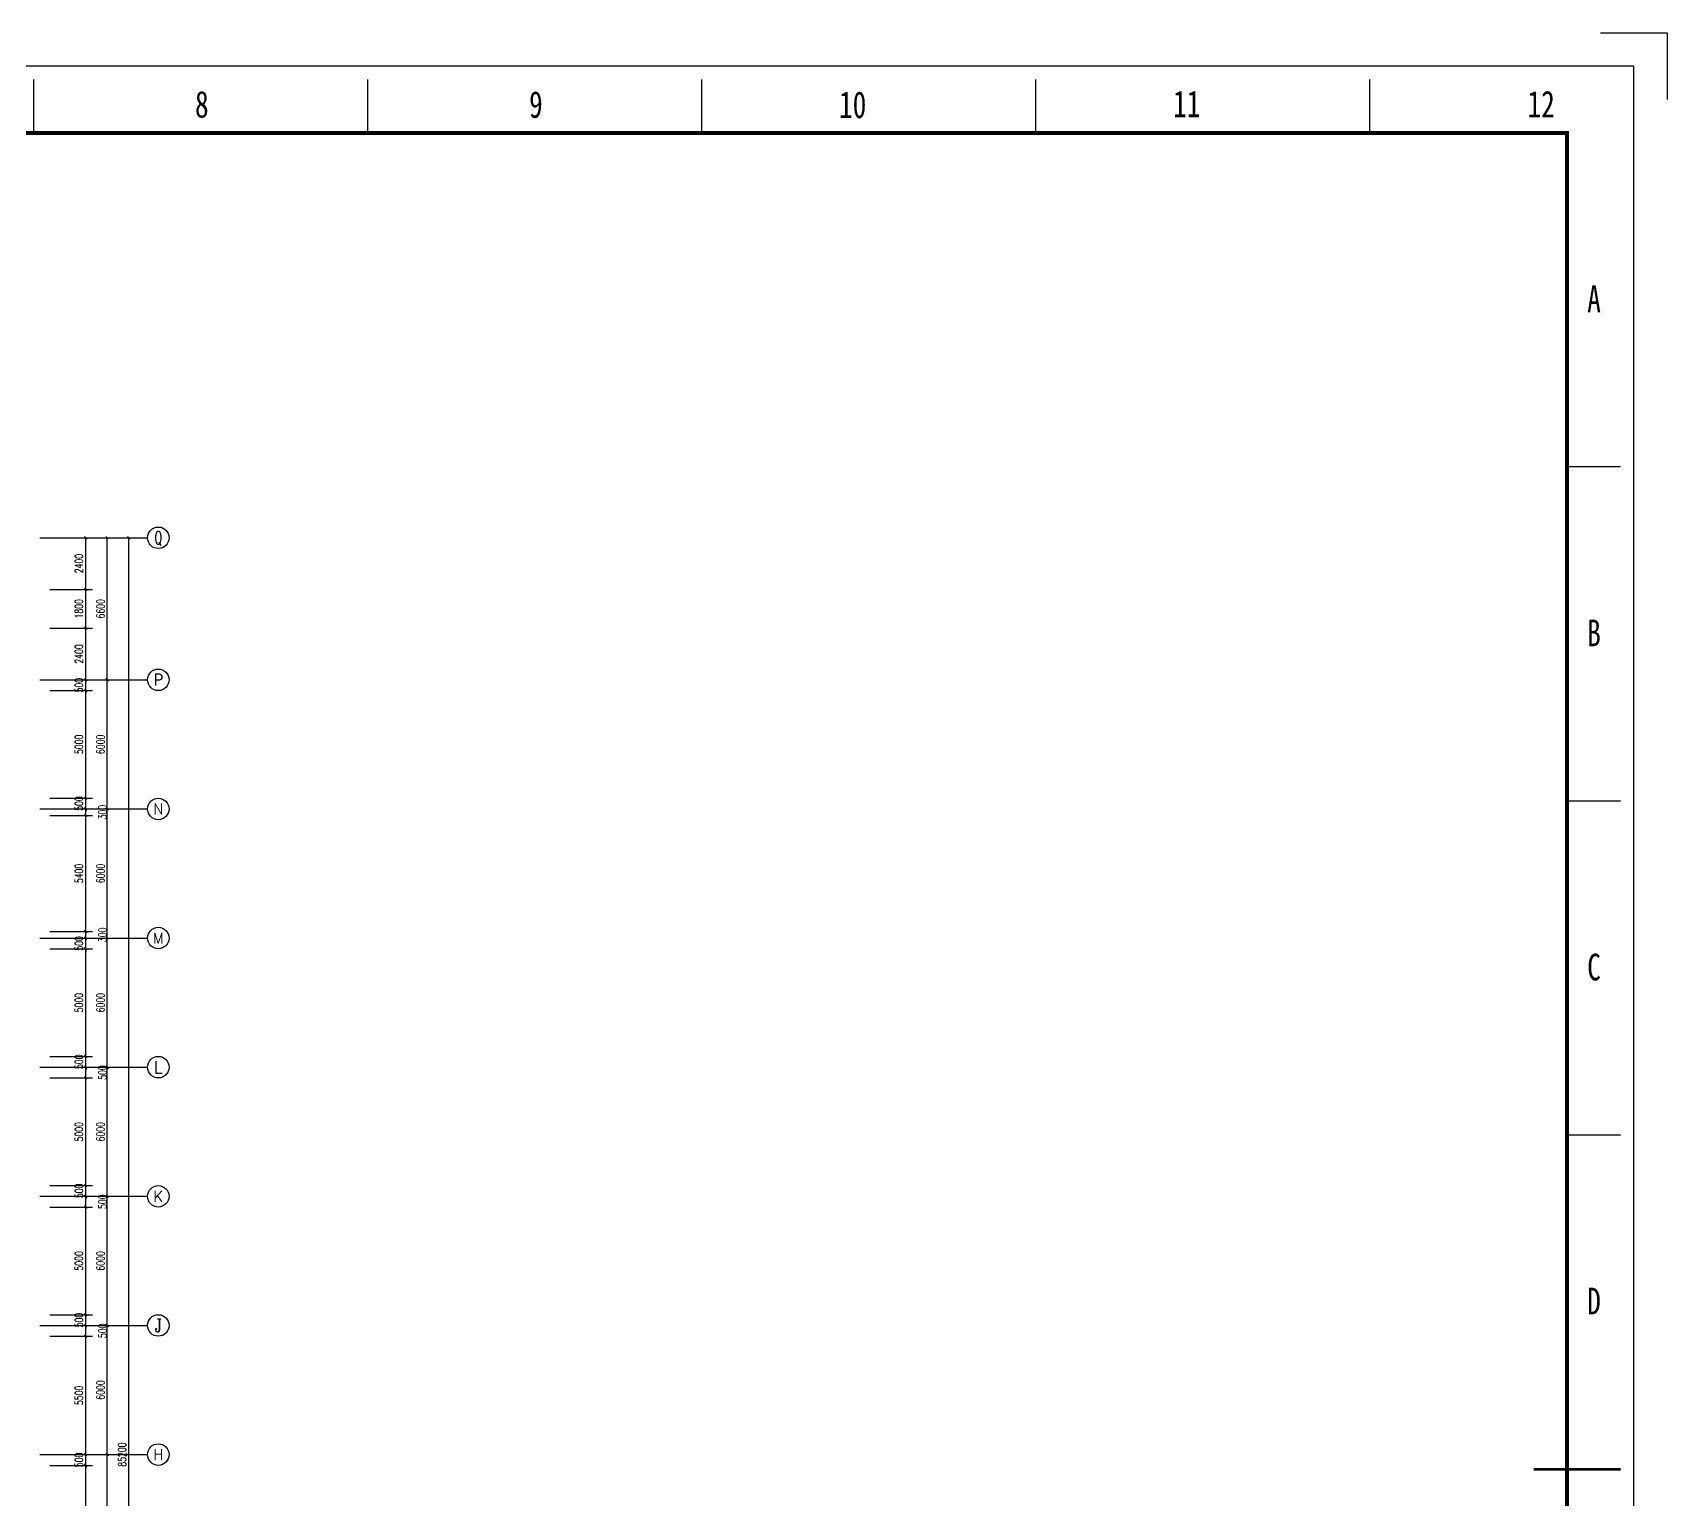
# Model space of a CAD drawing. Extents: x 7651907 to 8255021, y -2490714 to -1144618.
# Drawn here: x 7927646 to 8003603, y -1830357 to -1762210 of the extents above; entities that cross this region are included whole.
import ezdxf
from ezdxf.enums import TextEntityAlignment as Align

# ---------------------------------------------------------------- set-up
doc = ezdxf.new("R2010")
doc.units = 0
doc.header["$LTSCALE"] = 1000
doc.layers.get('0').update_dxf_attribs({"linetype": 'CONTINUOUS'})
doc.layers.get('Defpoints').update_dxf_attribs({"linetype": 'CONTINUOUS'})
doc.layers.add('AXIS', color=3, linetype='CONTINUOUS')
doc.layers.add('AXIS_TEXT', color=7, linetype='CONTINUOUS')
doc.styles.add('_TCH_AXIS', font='COMPLEX', dxfattribs={"bigfont": 'GBCBIG'})
doc.styles.add('_TCH_DIM_T3', font='SIMPLEX', dxfattribs={"width": 0.705882, "bigfont": 'GBCBIG'})
doc.styles.add('COMPLEX', font='COMPLEX')
doc.styles.add('图框字体', font='simhei.ttf')
doc.dimstyles.new('_TCH_ARCH&&125', dxfattribs={"dimtxt": 371.875, "dimasz": 125, "dimexe": 312.5, "dimexo": 375, "dimgap": 125, "dimtad": 1, "dimdec": 0, "dimzin": 0, "dimdsep": 46, "dimtxsty": '_TCH_DIM_T3', "dimblk": 'ARCHTICK', "dimcen": 0.09, "dimclrt": 7, "dimazin": 2, "dimtfac": 1, "dimtdec": 0, "dimtix": 1, "dimtmove": 2, "dimatfit": 3, "dimfxl": 0, "dimtolj": 1, "dimtzin": 0, "dimarcsym": 0})

# ---------------------------------------------------------------- blocks, each defined once
blk = doc.blocks.new('_AXISO')
blk.add_circle((0, 0), 0.5)
at = {"layer": 'AXIS_TEXT', "style": 'COMPLEX', "width": 1.041667}
blk.add_attdef('A', text='', height=0.56, dxfattribs=at).set_placement((-0.25, -0.28), (0.25, -0.28), align=Align.FIT)
blk = doc.blocks.new('_ArchTick')
at = {"color": 0, "linetype": 'ByBlock', "const_width": 0.4}
blk.add_lwpolyline([(-0.5, -0.5), (0.5, 0.5)], dxfattribs=at)
blk = doc.blocks.new('*D95')
at = {"layer": 'AXIS', "color": 0, "lineweight": -2}
for p, q in [((80375, 93200), (84437, 93200)), ((84125, 8000), (84125, 93200)), ((80375, 8000), (84437, 8000))]:
    blk.add_line(p, q, dxfattribs=at)
at = {"layer": 'Defpoints', "color": 0}
for p in [(80000, 93200), (84125, 93200), (80000, 8000)]:
    blk.add_point(p, dxfattribs=at)
at = {"layer": 'AXIS', "color": 0, "lineweight": -2, "xscale": 125, "yscale": 125, "zscale": 125}
for p, rotation in [((84125, 93200), 90), ((84125, 8000), 270)]:
    blk.add_blockref('_ArchTick', p, dxfattribs=dict(at, rotation=rotation))
at = {"layer": 'AXIS', "color": 7, "insert": (83814, 50600), "char_height": 371.9, "attachment_point": 5, "rotation": 90, "style": '_TCH_DIM_T3'}
blk.add_mtext('\\A1;85200', dxfattribs=at)
blk = doc.blocks.new('*D102')
at = {"layer": 'AXIS', "color": 0, "lineweight": -2}
for p, q in [((80375, 50600), (83437, 50600)), ((83125, 44600), (83125, 50600)), ((80375, 44600), (83437, 44600))]:
    blk.add_line(p, q, dxfattribs=at)
at = {"layer": 'Defpoints', "color": 0}
for p in [(80000, 50600), (83125, 50600), (80000, 44600)]:
    blk.add_point(p, dxfattribs=at)
at = {"layer": 'AXIS', "color": 0, "lineweight": -2, "xscale": 125, "yscale": 125, "zscale": 125}
for p, rotation in [((83125, 50600), 90), ((83125, 44600), 270)]:
    blk.add_blockref('_ArchTick', p, dxfattribs=dict(at, rotation=rotation))
at = {"layer": 'AXIS', "color": 7, "insert": (82814, 47600), "char_height": 371.9, "attachment_point": 5, "rotation": 90, "style": '_TCH_DIM_T3'}
blk.add_mtext('\\A1;6000', dxfattribs=at)
blk = doc.blocks.new('*D103')
at = {"layer": 'AXIS', "color": 0, "lineweight": -2}
for p, q in [((80375, 56600), (83437, 56600)), ((83125, 50600), (83125, 56600)), ((80375, 50600), (83437, 50600))]:
    blk.add_line(p, q, dxfattribs=at)
at = {"layer": 'Defpoints', "color": 0}
for p in [(80000, 56600), (83125, 56600), (80000, 50600)]:
    blk.add_point(p, dxfattribs=at)
at = {"layer": 'AXIS', "color": 0, "lineweight": -2, "xscale": 125, "yscale": 125, "zscale": 125}
for p, rotation in [((83125, 56600), 90), ((83125, 50600), 270)]:
    blk.add_blockref('_ArchTick', p, dxfattribs=dict(at, rotation=rotation))
at = {"layer": 'AXIS', "color": 7, "insert": (82814, 53600), "char_height": 371.9, "attachment_point": 5, "rotation": 90, "style": '_TCH_DIM_T3'}
blk.add_mtext('\\A1;6000', dxfattribs=at)
blk = doc.blocks.new('*D104')
at = {"layer": 'AXIS', "color": 0, "lineweight": -2}
for p, q in [((80375, 62600), (83437, 62600)), ((83125, 56600), (83125, 62600)), ((80375, 56600), (83437, 56600))]:
    blk.add_line(p, q, dxfattribs=at)
at = {"layer": 'Defpoints', "color": 0}
for p in [(80000, 62600), (83125, 62600), (80000, 56600)]:
    blk.add_point(p, dxfattribs=at)
at = {"layer": 'AXIS', "color": 0, "lineweight": -2, "xscale": 125, "yscale": 125, "zscale": 125}
for p, rotation in [((83125, 62600), 90), ((83125, 56600), 270)]:
    blk.add_blockref('_ArchTick', p, dxfattribs=dict(at, rotation=rotation))
at = {"layer": 'AXIS', "color": 7, "insert": (82814, 59600), "char_height": 371.9, "attachment_point": 5, "rotation": 90, "style": '_TCH_DIM_T3'}
blk.add_mtext('\\A1;6000', dxfattribs=at)
blk = doc.blocks.new('*D105')
at = {"layer": 'AXIS', "color": 0, "lineweight": -2}
for p, q in [((80375, 68600), (83437, 68600)), ((83125, 62600), (83125, 68600)), ((80375, 62600), (83437, 62600))]:
    blk.add_line(p, q, dxfattribs=at)
at = {"layer": 'Defpoints', "color": 0}
for p in [(80000, 68600), (83125, 68600), (80000, 62600)]:
    blk.add_point(p, dxfattribs=at)
at = {"layer": 'AXIS', "color": 0, "lineweight": -2, "xscale": 125, "yscale": 125, "zscale": 125}
for p, rotation in [((83125, 68600), 90), ((83125, 62600), 270)]:
    blk.add_blockref('_ArchTick', p, dxfattribs=dict(at, rotation=rotation))
at = {"layer": 'AXIS', "color": 7, "insert": (82814, 65600), "char_height": 371.9, "attachment_point": 5, "rotation": 90, "style": '_TCH_DIM_T3'}
blk.add_mtext('\\A1;6000', dxfattribs=at)
blk = doc.blocks.new('*D106')
at = {"layer": 'AXIS', "color": 0, "lineweight": -2}
for p, q in [((80375, 74600), (83437, 74600)), ((83125, 68600), (83125, 74600)), ((80375, 68600), (83437, 68600))]:
    blk.add_line(p, q, dxfattribs=at)
at = {"layer": 'Defpoints', "color": 0}
for p in [(80000, 74600), (83125, 74600), (80000, 68600)]:
    blk.add_point(p, dxfattribs=at)
at = {"layer": 'AXIS', "color": 0, "lineweight": -2, "xscale": 125, "yscale": 125, "zscale": 125}
for p, rotation in [((83125, 74600), 90), ((83125, 68600), 270)]:
    blk.add_blockref('_ArchTick', p, dxfattribs=dict(at, rotation=rotation))
at = {"layer": 'AXIS', "color": 7, "insert": (82814, 71600), "char_height": 371.9, "attachment_point": 5, "rotation": 90, "style": '_TCH_DIM_T3'}
blk.add_mtext('\\A1;6000', dxfattribs=at)
blk = doc.blocks.new('*D107')
at = {"layer": 'AXIS', "color": 0, "lineweight": -2}
for p, q in [((80375, 80600), (83437, 80600)), ((83125, 74600), (83125, 80600)), ((80375, 74600), (83437, 74600))]:
    blk.add_line(p, q, dxfattribs=at)
at = {"layer": 'Defpoints', "color": 0}
for p in [(80000, 80600), (83125, 80600), (80000, 74600)]:
    blk.add_point(p, dxfattribs=at)
at = {"layer": 'AXIS', "color": 0, "lineweight": -2, "xscale": 125, "yscale": 125, "zscale": 125}
for p, rotation in [((83125, 80600), 90), ((83125, 74600), 270)]:
    blk.add_blockref('_ArchTick', p, dxfattribs=dict(at, rotation=rotation))
at = {"layer": 'AXIS', "color": 7, "insert": (82814, 77600), "char_height": 371.9, "attachment_point": 5, "rotation": 90, "style": '_TCH_DIM_T3'}
blk.add_mtext('\\A1;6000', dxfattribs=at)
blk = doc.blocks.new('*D108')
at = {"layer": 'AXIS', "color": 0, "lineweight": -2}
for p, q in [((80375, 86600), (83437, 86600)), ((83125, 80600), (83125, 86600)), ((80375, 80600), (83437, 80600))]:
    blk.add_line(p, q, dxfattribs=at)
at = {"layer": 'Defpoints', "color": 0}
for p in [(80000, 86600), (83125, 86600), (80000, 80600)]:
    blk.add_point(p, dxfattribs=at)
at = {"layer": 'AXIS', "color": 0, "lineweight": -2, "xscale": 125, "yscale": 125, "zscale": 125}
for p, rotation in [((83125, 86600), 90), ((83125, 80600), 270)]:
    blk.add_blockref('_ArchTick', p, dxfattribs=dict(at, rotation=rotation))
at = {"layer": 'AXIS', "color": 7, "insert": (82814, 83600), "char_height": 371.9, "attachment_point": 5, "rotation": 90, "style": '_TCH_DIM_T3'}
blk.add_mtext('\\A1;6000', dxfattribs=at)
blk = doc.blocks.new('*D109')
at = {"layer": 'AXIS', "color": 0, "lineweight": -2}
for p, q in [((80375, 93200), (83437, 93200)), ((83125, 86600), (83125, 93200)), ((80375, 86600), (83437, 86600))]:
    blk.add_line(p, q, dxfattribs=at)
at = {"layer": 'Defpoints', "color": 0}
for p in [(80000, 93200), (83125, 93200), (80000, 86600)]:
    blk.add_point(p, dxfattribs=at)
at = {"layer": 'AXIS', "color": 0, "lineweight": -2, "xscale": 125, "yscale": 125, "zscale": 125}
for p, rotation in [((83125, 93200), 90), ((83125, 86600), 270)]:
    blk.add_blockref('_ArchTick', p, dxfattribs=dict(at, rotation=rotation))
at = {"layer": 'AXIS', "color": 7, "insert": (82814, 89900), "char_height": 371.9, "attachment_point": 5, "rotation": 90, "style": '_TCH_DIM_T3'}
blk.add_mtext('\\A1;6600', dxfattribs=at)
blk = doc.blocks.new('*D238')
at = {"layer": 'AXIS', "color": 0, "lineweight": -2}
for p, q in [((80461, 93200), (82437, 93200)), ((82125, 90800), (82125, 93200)), ((80461, 90800), (82437, 90800))]:
    blk.add_line(p, q, dxfattribs=at)
at = {"layer": 'Defpoints', "color": 0}
for p in [(80086, 93200), (82125, 93200), (80086, 90800)]:
    blk.add_point(p, dxfattribs=at)
at = {"layer": 'AXIS', "color": 0, "lineweight": -2, "xscale": 125, "yscale": 125, "zscale": 125}
for p, rotation in [((82125, 93200), 90), ((82125, 90800), 270)]:
    blk.add_blockref('_ArchTick', p, dxfattribs=dict(at, rotation=rotation))
at = {"layer": 'AXIS', "color": 7, "insert": (81814, 92000), "char_height": 371.9, "attachment_point": 5, "rotation": 90, "style": '_TCH_DIM_T3'}
blk.add_mtext('\\A1;2400', dxfattribs=at)
blk = doc.blocks.new('*D239')
at = {"layer": 'AXIS', "color": 0, "lineweight": -2}
for p, q in [((80461, 90800), (82437, 90800)), ((82125, 89000), (82125, 90800)), ((80461, 89000), (82437, 89000))]:
    blk.add_line(p, q, dxfattribs=at)
at = {"layer": 'Defpoints', "color": 0}
for p in [(80086, 90800), (82125, 90800), (80086, 89000)]:
    blk.add_point(p, dxfattribs=at)
at = {"layer": 'AXIS', "color": 0, "lineweight": -2, "xscale": 125, "yscale": 125, "zscale": 125}
for p, rotation in [((82125, 90800), 90), ((82125, 89000), 270)]:
    blk.add_blockref('_ArchTick', p, dxfattribs=dict(at, rotation=rotation))
at = {"layer": 'AXIS', "color": 7, "insert": (81814, 89900), "char_height": 371.9, "attachment_point": 5, "rotation": 90, "style": '_TCH_DIM_T3'}
blk.add_mtext('\\A1;1800', dxfattribs=at)
blk = doc.blocks.new('*D240')
at = {"layer": 'AXIS', "color": 0, "lineweight": -2}
for p, q in [((80461, 89000), (82437, 89000)), ((82125, 86600), (82125, 89000)), ((80461, 86600), (82437, 86600))]:
    blk.add_line(p, q, dxfattribs=at)
at = {"layer": 'Defpoints', "color": 0}
for p in [(80086, 89000), (82125, 89000), (80086, 86600)]:
    blk.add_point(p, dxfattribs=at)
at = {"layer": 'AXIS', "color": 0, "lineweight": -2, "xscale": 125, "yscale": 125, "zscale": 125}
for p, rotation in [((82125, 89000), 90), ((82125, 86600), 270)]:
    blk.add_blockref('_ArchTick', p, dxfattribs=dict(at, rotation=rotation))
at = {"layer": 'AXIS', "color": 7, "insert": (81814, 87800), "char_height": 371.9, "attachment_point": 5, "rotation": 90, "style": '_TCH_DIM_T3'}
blk.add_mtext('\\A1;2400', dxfattribs=at)
blk = doc.blocks.new('*D241')
at = {"layer": 'AXIS', "color": 0, "lineweight": -2}
for p, q in [((80461, 86600), (82437, 86600)), ((82125, 86600), (82125, 86725)), ((82125, 86100), (82125, 86600)), ((80461, 86100), (82437, 86100)), ((82125, 86100), (82125, 85975))]:
    blk.add_line(p, q, dxfattribs=at)
at = {"layer": 'Defpoints', "color": 0}
for p in [(80086, 86600), (82125, 86600), (80086, 86100)]:
    blk.add_point(p, dxfattribs=at)
at = {"layer": 'AXIS', "color": 0, "lineweight": -2, "xscale": 125, "yscale": 125, "zscale": 125}
for p, rotation in [((82125, 86600), 270), ((82125, 86100), 90)]:
    blk.add_blockref('_ArchTick', p, dxfattribs=dict(at, rotation=rotation))
at = {"layer": 'AXIS', "color": 7, "insert": (81814, 86350), "char_height": 371.9, "attachment_point": 5, "rotation": 90, "style": '_TCH_DIM_T3'}
blk.add_mtext('\\A1;500', dxfattribs=at)
blk = doc.blocks.new('*D242')
at = {"layer": 'AXIS', "color": 0, "lineweight": -2}
for p, q in [((80461, 86100), (82437, 86100)), ((82125, 81100), (82125, 86100)), ((80461, 81100), (82437, 81100))]:
    blk.add_line(p, q, dxfattribs=at)
at = {"layer": 'Defpoints', "color": 0}
for p in [(80086, 86100), (82125, 86100), (80086, 81100)]:
    blk.add_point(p, dxfattribs=at)
at = {"layer": 'AXIS', "color": 0, "lineweight": -2, "xscale": 125, "yscale": 125, "zscale": 125}
for p, rotation in [((82125, 86100), 90), ((82125, 81100), 270)]:
    blk.add_blockref('_ArchTick', p, dxfattribs=dict(at, rotation=rotation))
at = {"layer": 'AXIS', "color": 7, "insert": (81814, 83600), "char_height": 371.9, "attachment_point": 5, "rotation": 90, "style": '_TCH_DIM_T3'}
blk.add_mtext('\\A1;5000', dxfattribs=at)
blk = doc.blocks.new('*D243')
at = {"layer": 'AXIS', "color": 0, "lineweight": -2}
for p, q in [((80461, 81100), (82437, 81100)), ((80461, 80600), (82437, 80600)), ((82125, 81100), (82125, 81225)), ((82125, 80600), (82125, 81100)), ((82125, 80600), (82125, 80475))]:
    blk.add_line(p, q, dxfattribs=at)
at = {"layer": 'Defpoints', "color": 0}
for p in [(80086, 81100), (80086, 80600), (82125, 81100)]:
    blk.add_point(p, dxfattribs=at)
at = {"layer": 'AXIS', "color": 0, "lineweight": -2, "xscale": 125, "yscale": 125, "zscale": 125}
for p, rotation in [((82125, 81100), 270), ((82125, 80600), 90)]:
    blk.add_blockref('_ArchTick', p, dxfattribs=dict(at, rotation=rotation))
at = {"layer": 'AXIS', "color": 7, "insert": (81814, 80850), "char_height": 371.9, "attachment_point": 5, "rotation": 90, "style": '_TCH_DIM_T3'}
blk.add_mtext('\\A1;500', dxfattribs=at)
blk = doc.blocks.new('*D244')
at = {"layer": 'AXIS', "color": 0, "lineweight": -2}
for p, q in [((80461, 80600), (82437, 80600)), ((82125, 80300), (82125, 80600)), ((80461, 80300), (82437, 80300))]:
    blk.add_line(p, q, dxfattribs=at)
at = {"layer": 'Defpoints', "color": 0}
for p in [(80086, 80600), (82125, 80600), (80086, 80300)]:
    blk.add_point(p, dxfattribs=at)
at = {"layer": 'AXIS', "color": 0, "lineweight": -2, "xscale": 125, "yscale": 125, "zscale": 125}
for p, rotation in [((82125, 80600), 90), ((82125, 80300), 270)]:
    blk.add_blockref('_ArchTick', p, dxfattribs=dict(at, rotation=rotation))
at = {"layer": 'AXIS', "color": 7, "insert": (82906, 80450), "char_height": 371.9, "attachment_point": 5, "rotation": 90, "style": '_TCH_DIM_T3'}
blk.add_mtext('\\A1;300', dxfattribs=at)
blk = doc.blocks.new('*D245')
at = {"layer": 'AXIS', "color": 0, "lineweight": -2}
for p, q in [((80461, 80300), (82437, 80300)), ((82125, 74900), (82125, 80300)), ((80461, 74900), (82437, 74900))]:
    blk.add_line(p, q, dxfattribs=at)
at = {"layer": 'Defpoints', "color": 0}
for p in [(80086, 80300), (82125, 80300), (80086, 74900)]:
    blk.add_point(p, dxfattribs=at)
at = {"layer": 'AXIS', "color": 0, "lineweight": -2, "xscale": 125, "yscale": 125, "zscale": 125}
for p, rotation in [((82125, 80300), 90), ((82125, 74900), 270)]:
    blk.add_blockref('_ArchTick', p, dxfattribs=dict(at, rotation=rotation))
at = {"layer": 'AXIS', "color": 7, "insert": (81814, 77600), "char_height": 371.9, "attachment_point": 5, "rotation": 90, "style": '_TCH_DIM_T3'}
blk.add_mtext('\\A1;5400', dxfattribs=at)
blk = doc.blocks.new('*D246')
at = {"layer": 'AXIS', "color": 0, "lineweight": -2}
for p, q in [((80461, 74900), (82437, 74900)), ((80461, 74600), (82437, 74600)), ((82125, 74600), (82125, 74900))]:
    blk.add_line(p, q, dxfattribs=at)
at = {"layer": 'Defpoints', "color": 0}
for p in [(80086, 74900), (80086, 74600), (82125, 74900)]:
    blk.add_point(p, dxfattribs=at)
at = {"layer": 'AXIS', "color": 0, "lineweight": -2, "xscale": 125, "yscale": 125, "zscale": 125}
for p, rotation in [((82125, 74900), 90), ((82125, 74600), 270)]:
    blk.add_blockref('_ArchTick', p, dxfattribs=dict(at, rotation=rotation))
at = {"layer": 'AXIS', "color": 7, "insert": (82906, 74750), "char_height": 371.9, "attachment_point": 5, "rotation": 90, "style": '_TCH_DIM_T3'}
blk.add_mtext('\\A1;300', dxfattribs=at)
blk = doc.blocks.new('*D247')
at = {"layer": 'AXIS', "color": 0, "lineweight": -2}
for p, q in [((80461, 74600), (82437, 74600)), ((82125, 74600), (82125, 74725)), ((82125, 74100), (82125, 74600)), ((80461, 74100), (82437, 74100)), ((82125, 74100), (82125, 73975))]:
    blk.add_line(p, q, dxfattribs=at)
at = {"layer": 'Defpoints', "color": 0}
for p in [(80086, 74600), (82125, 74600), (80086, 74100)]:
    blk.add_point(p, dxfattribs=at)
at = {"layer": 'AXIS', "color": 0, "lineweight": -2, "xscale": 125, "yscale": 125, "zscale": 125}
for p, rotation in [((82125, 74600), 270), ((82125, 74100), 90)]:
    blk.add_blockref('_ArchTick', p, dxfattribs=dict(at, rotation=rotation))
at = {"layer": 'AXIS', "color": 7, "insert": (81814, 74350), "char_height": 371.9, "attachment_point": 5, "rotation": 90, "style": '_TCH_DIM_T3'}
blk.add_mtext('\\A1;500', dxfattribs=at)
blk = doc.blocks.new('*D248')
at = {"layer": 'AXIS', "color": 0, "lineweight": -2}
for p, q in [((80461, 74100), (82437, 74100)), ((82125, 69100), (82125, 74100)), ((80461, 69100), (82437, 69100))]:
    blk.add_line(p, q, dxfattribs=at)
at = {"layer": 'Defpoints', "color": 0}
for p in [(80086, 74100), (82125, 74100), (80086, 69100)]:
    blk.add_point(p, dxfattribs=at)
at = {"layer": 'AXIS', "color": 0, "lineweight": -2, "xscale": 125, "yscale": 125, "zscale": 125}
for p, rotation in [((82125, 74100), 90), ((82125, 69100), 270)]:
    blk.add_blockref('_ArchTick', p, dxfattribs=dict(at, rotation=rotation))
at = {"layer": 'AXIS', "color": 7, "insert": (81814, 71600), "char_height": 371.9, "attachment_point": 5, "rotation": 90, "style": '_TCH_DIM_T3'}
blk.add_mtext('\\A1;5000', dxfattribs=at)
blk = doc.blocks.new('*D249')
at = {"layer": 'AXIS', "color": 0, "lineweight": -2}
for p, q in [((82125, 69100), (82125, 69225)), ((80461, 69100), (82437, 69100)), ((80461, 68600), (82437, 68600)), ((82125, 68600), (82125, 69100)), ((82125, 68600), (82125, 68475))]:
    blk.add_line(p, q, dxfattribs=at)
at = {"layer": 'Defpoints', "color": 0}
for p in [(80086, 69100), (80086, 68600), (82125, 69100)]:
    blk.add_point(p, dxfattribs=at)
at = {"layer": 'AXIS', "color": 0, "lineweight": -2, "xscale": 125, "yscale": 125, "zscale": 125}
for p, rotation in [((82125, 69100), 270), ((82125, 68600), 90)]:
    blk.add_blockref('_ArchTick', p, dxfattribs=dict(at, rotation=rotation))
at = {"layer": 'AXIS', "color": 7, "insert": (81814, 68850), "char_height": 371.9, "attachment_point": 5, "rotation": 90, "style": '_TCH_DIM_T3'}
blk.add_mtext('\\A1;500', dxfattribs=at)
blk = doc.blocks.new('*D250')
at = {"layer": 'AXIS', "color": 0, "lineweight": -2}
for p, q in [((80461, 68600), (82437, 68600)), ((82125, 68100), (82125, 68600)), ((80461, 68100), (82437, 68100))]:
    blk.add_line(p, q, dxfattribs=at)
at = {"layer": 'Defpoints', "color": 0}
for p in [(80086, 68600), (82125, 68600), (80086, 68100)]:
    blk.add_point(p, dxfattribs=at)
at = {"layer": 'AXIS', "color": 0, "lineweight": -2, "xscale": 125, "yscale": 125, "zscale": 125}
for p, rotation in [((82125, 68600), 90), ((82125, 68100), 270)]:
    blk.add_blockref('_ArchTick', p, dxfattribs=dict(at, rotation=rotation))
at = {"layer": 'AXIS', "color": 7, "insert": (82906, 68350), "char_height": 371.9, "attachment_point": 5, "rotation": 90, "style": '_TCH_DIM_T3'}
blk.add_mtext('\\A1;500', dxfattribs=at)
blk = doc.blocks.new('*D251')
at = {"layer": 'AXIS', "color": 0, "lineweight": -2}
for p, q in [((80461, 68100), (82437, 68100)), ((82125, 63100), (82125, 68100)), ((80461, 63100), (82437, 63100))]:
    blk.add_line(p, q, dxfattribs=at)
at = {"layer": 'Defpoints', "color": 0}
for p in [(80086, 68100), (82125, 68100), (80086, 63100)]:
    blk.add_point(p, dxfattribs=at)
at = {"layer": 'AXIS', "color": 0, "lineweight": -2, "xscale": 125, "yscale": 125, "zscale": 125}
for p, rotation in [((82125, 68100), 90), ((82125, 63100), 270)]:
    blk.add_blockref('_ArchTick', p, dxfattribs=dict(at, rotation=rotation))
at = {"layer": 'AXIS', "color": 7, "insert": (81814, 65600), "char_height": 371.9, "attachment_point": 5, "rotation": 90, "style": '_TCH_DIM_T3'}
blk.add_mtext('\\A1;5000', dxfattribs=at)
blk = doc.blocks.new('*D252')
at = {"layer": 'AXIS', "color": 0, "lineweight": -2}
for p, q in [((80461, 63100), (82437, 63100)), ((82125, 63100), (82125, 63225)), ((82125, 62600), (82125, 63100)), ((80461, 62600), (82437, 62600)), ((82125, 62600), (82125, 62475))]:
    blk.add_line(p, q, dxfattribs=at)
at = {"layer": 'Defpoints', "color": 0}
for p in [(80086, 63100), (82125, 63100), (80086, 62600)]:
    blk.add_point(p, dxfattribs=at)
at = {"layer": 'AXIS', "color": 0, "lineweight": -2, "xscale": 125, "yscale": 125, "zscale": 125}
for p, rotation in [((82125, 63100), 270), ((82125, 62600), 90)]:
    blk.add_blockref('_ArchTick', p, dxfattribs=dict(at, rotation=rotation))
at = {"layer": 'AXIS', "color": 7, "insert": (81814, 62850), "char_height": 371.9, "attachment_point": 5, "rotation": 90, "style": '_TCH_DIM_T3'}
blk.add_mtext('\\A1;500', dxfattribs=at)
blk = doc.blocks.new('*D253')
at = {"layer": 'AXIS', "color": 0, "lineweight": -2}
for p, q in [((80461, 62600), (82437, 62600)), ((82125, 62100), (82125, 62600)), ((80461, 62100), (82437, 62100))]:
    blk.add_line(p, q, dxfattribs=at)
at = {"layer": 'Defpoints', "color": 0}
for p in [(80086, 62600), (82125, 62600), (80086, 62100)]:
    blk.add_point(p, dxfattribs=at)
at = {"layer": 'AXIS', "color": 0, "lineweight": -2, "xscale": 125, "yscale": 125, "zscale": 125}
for p, rotation in [((82125, 62600), 90), ((82125, 62100), 270)]:
    blk.add_blockref('_ArchTick', p, dxfattribs=dict(at, rotation=rotation))
at = {"layer": 'AXIS', "color": 7, "insert": (82906, 62350), "char_height": 371.9, "attachment_point": 5, "rotation": 90, "style": '_TCH_DIM_T3'}
blk.add_mtext('\\A1;500', dxfattribs=at)
blk = doc.blocks.new('*D254')
at = {"layer": 'AXIS', "color": 0, "lineweight": -2}
for p, q in [((80461, 62100), (82437, 62100)), ((82125, 57100), (82125, 62100)), ((80461, 57100), (82437, 57100))]:
    blk.add_line(p, q, dxfattribs=at)
at = {"layer": 'Defpoints', "color": 0}
for p in [(80086, 62100), (82125, 62100), (80086, 57100)]:
    blk.add_point(p, dxfattribs=at)
at = {"layer": 'AXIS', "color": 0, "lineweight": -2, "xscale": 125, "yscale": 125, "zscale": 125}
for p, rotation in [((82125, 62100), 90), ((82125, 57100), 270)]:
    blk.add_blockref('_ArchTick', p, dxfattribs=dict(at, rotation=rotation))
at = {"layer": 'AXIS', "color": 7, "insert": (81814, 59600), "char_height": 371.9, "attachment_point": 5, "rotation": 90, "style": '_TCH_DIM_T3'}
blk.add_mtext('\\A1;5000', dxfattribs=at)
blk = doc.blocks.new('*D255')
at = {"layer": 'AXIS', "color": 0, "lineweight": -2}
for p, q in [((80461, 57100), (82437, 57100)), ((82125, 57100), (82125, 57225)), ((82125, 56600), (82125, 57100)), ((80461, 56600), (82437, 56600)), ((82125, 56600), (82125, 56475))]:
    blk.add_line(p, q, dxfattribs=at)
at = {"layer": 'Defpoints', "color": 0}
for p in [(80086, 57100), (82125, 57100), (80086, 56600)]:
    blk.add_point(p, dxfattribs=at)
at = {"layer": 'AXIS', "color": 0, "lineweight": -2, "xscale": 125, "yscale": 125, "zscale": 125}
for p, rotation in [((82125, 57100), 270), ((82125, 56600), 90)]:
    blk.add_blockref('_ArchTick', p, dxfattribs=dict(at, rotation=rotation))
at = {"layer": 'AXIS', "color": 7, "insert": (81814, 56850), "char_height": 371.9, "attachment_point": 5, "rotation": 90, "style": '_TCH_DIM_T3'}
blk.add_mtext('\\A1;500', dxfattribs=at)
blk = doc.blocks.new('*D256')
at = {"layer": 'AXIS', "color": 0, "lineweight": -2}
for p, q in [((80461, 56600), (82437, 56600)), ((82125, 56100), (82125, 56600)), ((80461, 56100), (82437, 56100))]:
    blk.add_line(p, q, dxfattribs=at)
at = {"layer": 'Defpoints', "color": 0}
for p in [(80086, 56600), (82125, 56600), (80086, 56100)]:
    blk.add_point(p, dxfattribs=at)
at = {"layer": 'AXIS', "color": 0, "lineweight": -2, "xscale": 125, "yscale": 125, "zscale": 125}
for p, rotation in [((82125, 56600), 90), ((82125, 56100), 270)]:
    blk.add_blockref('_ArchTick', p, dxfattribs=dict(at, rotation=rotation))
at = {"layer": 'AXIS', "color": 7, "insert": (82906, 56350), "char_height": 371.9, "attachment_point": 5, "rotation": 90, "style": '_TCH_DIM_T3'}
blk.add_mtext('\\A1;500', dxfattribs=at)
blk = doc.blocks.new('*D257')
at = {"layer": 'AXIS', "color": 0, "lineweight": -2}
for p, q in [((80461, 56100), (82437, 56100)), ((82125, 50600), (82125, 56100)), ((80461, 50600), (82437, 50600))]:
    blk.add_line(p, q, dxfattribs=at)
at = {"layer": 'Defpoints', "color": 0}
for p in [(80086, 56100), (82125, 56100), (80086, 50600)]:
    blk.add_point(p, dxfattribs=at)
at = {"layer": 'AXIS', "color": 0, "lineweight": -2, "xscale": 125, "yscale": 125, "zscale": 125}
for p, rotation in [((82125, 56100), 90), ((82125, 50600), 270)]:
    blk.add_blockref('_ArchTick', p, dxfattribs=dict(at, rotation=rotation))
at = {"layer": 'AXIS', "color": 7, "insert": (81814, 53350), "char_height": 371.9, "attachment_point": 5, "rotation": 90, "style": '_TCH_DIM_T3'}
blk.add_mtext('\\A1;5500', dxfattribs=at)
blk = doc.blocks.new('*D258')
at = {"layer": 'AXIS', "color": 0, "lineweight": -2}
for p, q in [((80461, 50600), (82437, 50600)), ((82125, 50600), (82125, 50725)), ((82125, 50100), (82125, 50600)), ((80461, 50100), (82437, 50100)), ((82125, 50100), (82125, 49975))]:
    blk.add_line(p, q, dxfattribs=at)
at = {"layer": 'Defpoints', "color": 0}
for p in [(80086, 50600), (82125, 50600), (80086, 50100)]:
    blk.add_point(p, dxfattribs=at)
at = {"layer": 'AXIS', "color": 0, "lineweight": -2, "xscale": 125, "yscale": 125, "zscale": 125}
for p, rotation in [((82125, 50600), 270), ((82125, 50100), 90)]:
    blk.add_blockref('_ArchTick', p, dxfattribs=dict(at, rotation=rotation))
at = {"layer": 'AXIS', "color": 7, "insert": (81814, 50350), "char_height": 371.9, "attachment_point": 5, "rotation": 90, "style": '_TCH_DIM_T3'}
blk.add_mtext('\\A1;500', dxfattribs=at)
blk = doc.blocks.new('*D259')
at = {"layer": 'AXIS', "color": 0, "lineweight": -2}
for p, q in [((80461, 50100), (82437, 50100)), ((82125, 45100), (82125, 50100)), ((80461, 45100), (82437, 45100))]:
    blk.add_line(p, q, dxfattribs=at)
at = {"layer": 'Defpoints', "color": 0}
for p in [(80086, 50100), (82125, 50100), (80086, 45100)]:
    blk.add_point(p, dxfattribs=at)
at = {"layer": 'AXIS', "color": 0, "lineweight": -2, "xscale": 125, "yscale": 125, "zscale": 125}
for p, rotation in [((82125, 50100), 90), ((82125, 45100), 270)]:
    blk.add_blockref('_ArchTick', p, dxfattribs=dict(at, rotation=rotation))
at = {"layer": 'AXIS', "color": 7, "insert": (81814, 47600), "char_height": 371.9, "attachment_point": 5, "rotation": 90, "style": '_TCH_DIM_T3'}
blk.add_mtext('\\A1;5000', dxfattribs=at)
blk = doc.blocks.new('A2-H')
at = {"color": 0}
for p, q in [((354.5, 410), (354.5, 418)), ((404.5, 410), (404.5, 418)), ((454.5, 410), (454.5, 418)), ((504.5, 410), (504.5, 418)), ((554.5, 410), (554.5, 418)), ((592, 360), (583.96, 360)), ((592, 310), (583.96, 310)), ((592, 260), (583.96, 260))]:
    blk.add_line(p, q, dxfattribs=at)
blk.add_lwpolyline([(589, 425), (599, 425), (599, 415)], dxfattribs=at)
blk.add_lwpolyline([(0, 0), (594, 0), (594, 420), (0, 420)], close=True, dxfattribs=at)
at = {"color": 0, "const_width": 0.6}
blk.add_lwpolyline([(25, 10), (584, 10), (584, 410), (25, 410)], close=True, dxfattribs=at)
at = {"color": 0, "const_width": 0.4}
blk.add_lwpolyline([(592, 210), (579, 210)], dxfattribs=at)
at = {"style": '图框字体', "width": 0.75}
for s, p in [('8', (378.64, 412.29)), ('9', (428.64, 412.26)), ('10', (475.03, 412.22)), ('11', (525.03, 412.35)), ('12', (578.08, 412.31)), ('A', (587.01, 383.17)), ('B', (587.01, 333.17)), ('C', (587.01, 283.17)), ('D', (587.01, 233.17))]:
    blk.add_text(s, height=4, dxfattribs=at).set_placement(p)
blk = doc.blocks.new('A$C0DF00DDE')
at = {"layer": 'AXIS'}
for p, q in [((80000, 93200), (85000, 93200)), ((80000, 86600), (85000, 86600)), ((80000, 80600), (85000, 80600)), ((80000, 74600), (85000, 74600)), ((80000, 68600), (85000, 68600)), ((80000, 62600), (85000, 62600)), ((80000, 56600), (85000, 56600)), ((80000, 50600), (85000, 50600))]:
    blk.add_line(p, q, dxfattribs=at)
ref = blk.add_blockref('_AXISO', (85500, 93200), dxfattribs=dict(at, xscale=1000, yscale=1000, zscale=1000))
ref.add_attrib('A', 'Q', dxfattribs={"layer": 'AXIS_TEXT', "ltscale": 100, "height": 596.2, "style": '_TCH_AXIS', "width": 0.807692}).set_placement((85316.6, 92901.9), (85683.4, 92901.9), align=Align.FIT)
ref = blk.add_blockref('_AXISO', (85500, 86600), dxfattribs=dict(at, xscale=1000, yscale=1000, zscale=1000))
ref.add_attrib('A', 'P', dxfattribs={"layer": 'AXIS_TEXT', "ltscale": 100, "height": 544.1, "style": '_TCH_AXIS'}).set_placement((85279.8, 86328), (85720.2, 86328), align=Align.FIT)
ref = blk.add_blockref('_AXISO', (85500, 80600), dxfattribs=dict(at, xscale=1000, yscale=1000, zscale=1000))
ref.add_attrib('A', 'N', dxfattribs={"layer": 'AXIS_TEXT', "ltscale": 100, "height": 519.1, "style": '_TCH_AXIS'}).set_placement((85265.2, 80340.5), (85734.8, 80340.5), align=Align.FIT)
ref = blk.add_blockref('_AXISO', (85500, 74600), dxfattribs=dict(at, xscale=1000, yscale=1000, zscale=1000))
ref.add_attrib('A', 'M', dxfattribs={"layer": 'AXIS_TEXT', "ltscale": 100, "height": 495, "style": '_TCH_AXIS'}).set_placement((85252.5, 74352.5), (85747.5, 74352.5), align=Align.FIT)
ref = blk.add_blockref('_AXISO', (85500, 68600), dxfattribs=dict(at, xscale=1000, yscale=1000, zscale=1000))
ref.add_attrib('A', 'L', dxfattribs={"layer": 'AXIS_TEXT', "ltscale": 100, "height": 569.6, "style": '_TCH_AXIS'}).set_placement((85296.6, 68315.2), (85703.4, 68315.2), align=Align.FIT)
ref = blk.add_blockref('_AXISO', (85500, 62600), dxfattribs=dict(at, xscale=1000, yscale=1000, zscale=1000))
ref.add_attrib('A', 'K', dxfattribs={"layer": 'AXIS_TEXT', "ltscale": 100, "height": 519.1, "style": '_TCH_AXIS'}).set_placement((85265.2, 62340.5), (85734.8, 62340.5), align=Align.FIT)
ref = blk.add_blockref('_AXISO', (85500, 56600), dxfattribs=dict(at, xscale=1000, yscale=1000, zscale=1000))
ref.add_attrib('A', 'J', dxfattribs={"layer": 'AXIS_TEXT', "ltscale": 100, "height": 620.1, "style": '_TCH_AXIS'}).set_placement((85337.6, 56290), (85662.4, 56290), align=Align.FIT)
ref = blk.add_blockref('_AXISO', (85500, 50600), dxfattribs=dict(at, xscale=1000, yscale=1000, zscale=1000))
ref.add_attrib('A', 'H', dxfattribs={"layer": 'AXIS_TEXT', "ltscale": 100, "height": 506.9, "style": '_TCH_AXIS'}).set_placement((85258.6, 50346.6), (85741.4, 50346.6), align=Align.FIT)
for p1, p2, distance, picture, middle in [((80000, 8000), (80000, 93200), -4125, '*D95', (83814.1, 50600)), ((80000, 86600), (80000, 93200), -3125, '*D109', (82814.1, 89900)), ((80085.8, 90799.8), (80085.8, 93200), -2039.2, '*D238', (81814.1, 91999.9)), ((80085.8, 88999.8), (80085.8, 90799.8), -2039.2, '*D239', (81814.1, 89899.8)), ((80085.8, 86600), (80085.8, 88999.8), -2039.2, '*D240', (81814.1, 87799.9)), ((80000, 80600), (80000, 86600), -3125, '*D108', (82814.1, 83600)), ((80085.8, 86100), (80085.8, 86600), -2039.2, '*D241', (81814.1, 86350)), ((80085.8, 81100), (80085.8, 86100), -2039.2, '*D242', (81814.1, 83600)), ((80000, 74600), (80000, 80600), -3125, '*D107', (82814.1, 77600)), ((80085.8, 80600), (80085.8, 81100), -2039.2, '*D243', (81814.1, 80850)), ((80085.8, 74900), (80085.8, 80299.9), -2039.2, '*D245', (81814.1, 77600)), ((80000, 68600), (80000, 74600), -3125, '*D106', (82814.1, 71600)), ((80085.8, 74100), (80085.8, 74600), -2039.2, '*D247', (81814.1, 74350)), ((80085.8, 69100), (80085.8, 74100), -2039.2, '*D248', (81814.1, 71600)), ((80085.8, 68600), (80085.8, 69100), -2039.2, '*D249', (81814.1, 68850)), ((80000, 62600), (80000, 68600), -3125, '*D105', (82814.1, 65600)), ((80085.8, 63100), (80085.8, 68100), -2039.2, '*D251', (81814.1, 65600)), ((80085.8, 62600), (80085.8, 63100), -2039.2, '*D252', (81814.1, 62850)), ((80000, 56600), (80000, 62600), -3125, '*D104', (82814.1, 59600)), ((80085.8, 57100), (80085.8, 62100), -2039.2, '*D254', (81814.1, 59600)), ((80085.8, 56600), (80085.8, 57100), -2039.2, '*D255', (81814.1, 56850)), ((80000, 50600), (80000, 56600), -3125, '*D103', (82814.1, 53600)), ((80085.8, 50600), (80085.8, 56100), -2039.2, '*D257', (81814.1, 53350)), ((80000, 44600), (80000, 50600), -3125, '*D102', (82814.1, 47600)), ((80085.8, 50100), (80085.8, 50600), -2039.2, '*D258', (81814.1, 50350)), ((80085.8, 45100), (80085.8, 50100), -2039.2, '*D259', (81814.1, 47600))]:
    dim = blk.add_aligned_dim(p1=p1, p2=p2, distance=distance, dimstyle='_TCH_ARCH&&125', dxfattribs=at)
    dim.commit()
    dim.dimension.update_dxf_attribs({"geometry": picture, "text_midpoint": middle})
for base, p1, p2, picture, middle in [((82125, 80600), (80085.8, 80299.9), (80085.8, 80600), '*D244', (82906.2, 80450)), ((82125, 74900), (80085.8, 74600), (80085.8, 74900), '*D246', (82906.2, 74750)), ((82125, 68600), (80085.8, 68100), (80085.8, 68600), '*D250', (82906.2, 68350)), ((82125, 62600), (80085.8, 62100), (80085.8, 62600), '*D253', (82906.2, 62350)), ((82125, 56600), (80085.8, 56100), (80085.8, 56600), '*D256', (82906.2, 56350))]:
    dim = blk.add_linear_dim(base=base, p1=p1, p2=p2, angle=90, dimstyle='_TCH_ARCH&&125', dxfattribs=at)
    dim.commit()
    dim.dimension.update_dxf_attribs({"geometry": picture, "text_midpoint": middle, "dimtype": 161})

msp = doc.modelspace()

# ---------------------------------------------------------------- block references
at = {"color": 0, "xscale": 310.4639999999999, "yscale": 310.4639999999999, "zscale": 310.4639999999999}
msp.add_blockref('A2-H', (7817634.8, -1894157.6), dxfattribs=at)
at = {"ltscale": 100}
msp.add_blockref('A$C0DF00DDE', (7847983.2, -1878878.9), dxfattribs=at)

doc.saveas('drawing.dxf')
